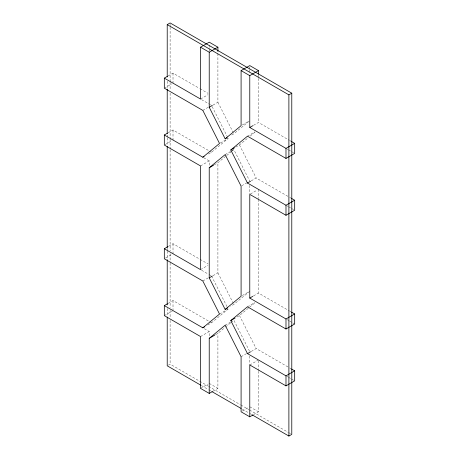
<?xml version="1.0" encoding="UTF-8"?>
<svg xmlns="http://www.w3.org/2000/svg" width="459" height="459" viewBox="0 0 459 459"><rect width="100%" height="100%" fill="white"/><g stroke="black" fill="none" stroke-linecap="round" stroke-linejoin="round"><path stroke-width="0.34" stroke-dasharray="2.29 1.72" d="M208.415 154.012L211.519 152.216L228.215 138.446L219.528 143.46M249.226 121.113L233.843 133.804L230.739 135.594M214.187 164.879L217.91 162.727L226.155 155.934M226.706 155.481L231.646 151.401M232.197 150.948L233.843 149.588L249.776 181.127M235.748 147.092L239.472 144.946L248.095 137.838M250.247 136.059L255.095 132.06M207.795 324.961L211.519 322.815L228.215 309.039M249.776 291.253L233.843 304.397L230.739 306.187M215.432 334.754L217.91 333.32L225.053 327.433M225.604 326.98L230.55 322.901M231.101 322.447L233.843 320.181L249.776 351.72M236.993 316.974L239.472 315.54L255.634 302.211M168.046 75.987L173.014 73.124L199.401 88.358M164.322 88.174L171.769 83.877M200.531 99.046L207.979 94.743M202.826 110.407L208.415 107.182M212.947 105.128L217.91 102.265L217.91 53.634M168.046 132.852L173.014 129.989L209.034 150.781M164.942 144.683L171.769 140.741M242.329 124.963L249.157 121.021M253.5 125.33L258.469 122.461L289.153 140.179M247.481 136.185L254.934 131.888M200.531 165.946L209.224 160.925L209.224 166.651M225.157 154.603L230.739 151.378M231.365 151.022L233.843 149.588M241.709 185.786L246.672 182.917M251.205 180.869L256.174 178L289.09 197.003M250.396 194.019L257.229 190.078M168.665 246.225L173.014 243.718L199.401 258.951M165.561 258.05L172.389 254.108M200.531 269.64L207.979 265.342M202.826 281L208.415 277.775M212.947 275.727L217.91 272.858L217.91 162.727M168.046 303.451L173.014 300.582L209.034 321.38M164.322 315.631L172.389 310.972M242.329 295.556L249.157 291.614M219.528 314.054L227.595 309.395M253.5 295.923L258.469 293.054L289.153 310.772M247.481 306.784L254.934 302.481M200.531 336.539L209.224 331.524L209.224 337.204M225.157 325.196L230.739 321.971M168.378 365.14L170.111 364.136L207.979 386.002M241.09 356.735L246.672 353.51M251.205 351.462L256.174 348.593L289.09 367.596M200.531 388.389L207.979 384.085M249.776 364.974L257.849 360.315M212.947 391.252L217.91 388.389L217.91 333.32M242.329 411.086L249.157 407.144M253.5 414.666L258.469 411.803L258.469 371.32M200.015 88.713L207.996 93.32M289.767 140.534L290.995 141.24M201.581 99.649L209.654 104.313M210.274 104.669L211.519 105.386M286.605 148.739L287.845 149.456M288.47 149.818L290.954 151.252M291.574 151.608L294.058 153.042M209.654 151.143L211.519 152.216M289.709 197.364L290.954 198.081M203.698 157.741L209.224 160.925M286.703 205.661L287.925 206.366M288.539 206.722L290.995 208.139M291.608 208.495L294.064 209.912M200.015 259.306L207.996 263.914M289.767 311.127L290.995 311.833M201.581 270.248L208.409 274.189M209.034 274.551L210.893 275.624M287.225 319.694L289.09 320.766M289.709 321.128L292.194 322.562M292.813 322.918L294.678 323.997M209.654 321.736L211.519 322.815M289.709 367.957L290.954 368.675M204.312 328.69L209.224 331.524M286.703 376.254L287.925 376.959M288.539 377.315L290.995 378.732M291.608 379.088L294.064 380.505M209.224 383.368L217.91 388.389M249.776 406.783L258.469 411.803M208.598 386.358L240.258 404.637M240.877 404.993L248.944 409.652M249.57 410.013L288.051 432.229M288.677 432.59L290.536 433.663M201.363 385.52L208.191 389.461M208.811 389.817L211.295 391.252M242.335 409.17L249.162 413.111M249.782 413.473L251.641 414.546M217.91 102.265L233.206 132.542M239.472 144.946L256.174 178M212.161 106.66L227.572 137.172M217.91 272.858L233.206 303.135M239.472 315.54L256.174 348.593M211.519 275.979L226.93 306.497M258.469 74.874L258.469 77.714M258.469 78.426L258.469 122.461M258.469 189.36L258.469 198.655M258.469 199.372L258.469 293.054M258.469 360.665L258.469 370.608M249.776 67.025L249.776 69.171M249.776 69.888L249.776 72.746M249.776 185.419L249.776 193.996M249.776 356.012L249.776 364.589M209.224 45.022L209.224 47.862M209.224 48.574L209.224 51.414M173.014 73.124L173.014 83.159M173.014 129.989L173.014 140.024M173.014 243.718L173.014 253.752M173.014 300.582L173.014 309.9M170.111 24.384L170.111 26.536M170.111 27.253L170.111 81.725M170.111 82.442L170.111 90.325M170.111 93.194L170.111 138.354M170.111 139.071L170.111 149.106M170.111 149.818L170.111 250.889M170.111 253.752L170.111 262.353M170.111 263.07L170.111 307.513M170.111 310.382L170.111 317.548M170.111 320.416L170.111 364.136M167.219 81.243L167.219 88.409M167.219 135.003L167.219 137.155M167.219 137.872L167.219 145.038M167.219 248.256L167.219 250.402M167.219 251.119L167.219 259.008M167.219 308.465L167.219 316.349"/><path stroke-width="0.69" d="M212.328 391.613L209.224 393.403L200.531 388.389L200.531 336.539L164.322 315.631L164.322 305.596L202.826 327.829L219.528 314.054L202.826 281L164.322 258.767L164.322 248.732L200.531 269.64L200.531 165.946L164.322 145.038L164.322 135.003L202.826 157.236L219.528 143.46L202.826 110.407L164.322 88.174L164.322 78.139L167.426 76.349M217.91 51.488L217.91 47.197L209.224 52.217L209.224 107.28L225.157 138.819L241.09 125.68L241.09 70.611L249.776 65.597L258.469 70.611L258.469 74.163M209.224 167.747L225.157 154.603L241.09 186.142L241.09 296.273L225.157 309.412L209.224 277.873L209.224 167.747L213.567 165.234M252.88 415.028L249.776 416.818L249.776 364.974L285.986 385.876L294.678 380.861L294.678 370.826L285.986 375.841L247.481 353.614L230.785 320.554L247.481 306.784L285.986 329.011L294.678 323.997L294.678 313.962L285.986 318.976L249.776 298.075L249.776 194.375L285.986 215.282L294.678 210.268L294.678 200.233L285.986 205.248L247.481 183.021L230.785 149.961L247.481 136.185L285.986 158.418L294.678 153.404L294.678 143.369L291.608 141.596M209.224 393.403L209.224 338.34L225.157 325.196L241.09 356.735L241.09 411.803L249.776 416.818M167.219 76.946L167.219 24.62L170.111 22.95L291.781 93.194L291.781 434.38L288.889 436.05L252.266 414.907M164.322 78.139L200.531 99.046L200.531 47.197L209.224 42.182L217.91 47.197M241.09 70.611L249.776 75.632L258.469 70.611M209.224 107.28L212.328 105.49M164.322 135.003L167.426 133.213M167.219 24.62L288.889 94.864L291.781 93.194M225.157 138.819L227.016 137.746M249.776 75.632L249.776 127.476L252.88 125.686M202.826 157.236L204.066 156.519M230.785 149.961L234.509 147.809M249.776 127.476L285.986 148.383L294.678 143.369M247.481 183.021L250.585 181.225M164.322 248.732L168.046 246.586M209.224 277.873L212.328 276.083M164.322 305.596L167.426 303.806M225.157 309.412L227.635 307.978M249.776 298.075L252.88 296.279M202.826 327.829L204.691 326.756M230.785 320.554L235.128 318.047M209.224 338.34L214.806 335.116M247.481 353.614L250.585 351.818M200.531 47.197L209.224 52.217M291.574 198.437L294.678 200.233M291.608 312.189L294.678 313.962M291.574 369.03L294.678 370.826M200.744 385.158L167.219 365.806L167.219 317.066M211.915 391.607L241.09 408.453M288.889 94.864L288.889 436.05M285.986 148.383L285.986 158.418M285.986 205.248L285.986 215.282M285.986 318.976L285.986 329.011M285.986 375.841L285.986 385.876M167.219 89.126L167.219 133.569M167.219 146.473L167.219 247.539M167.219 259.725L167.219 304.879"/></g></svg>
